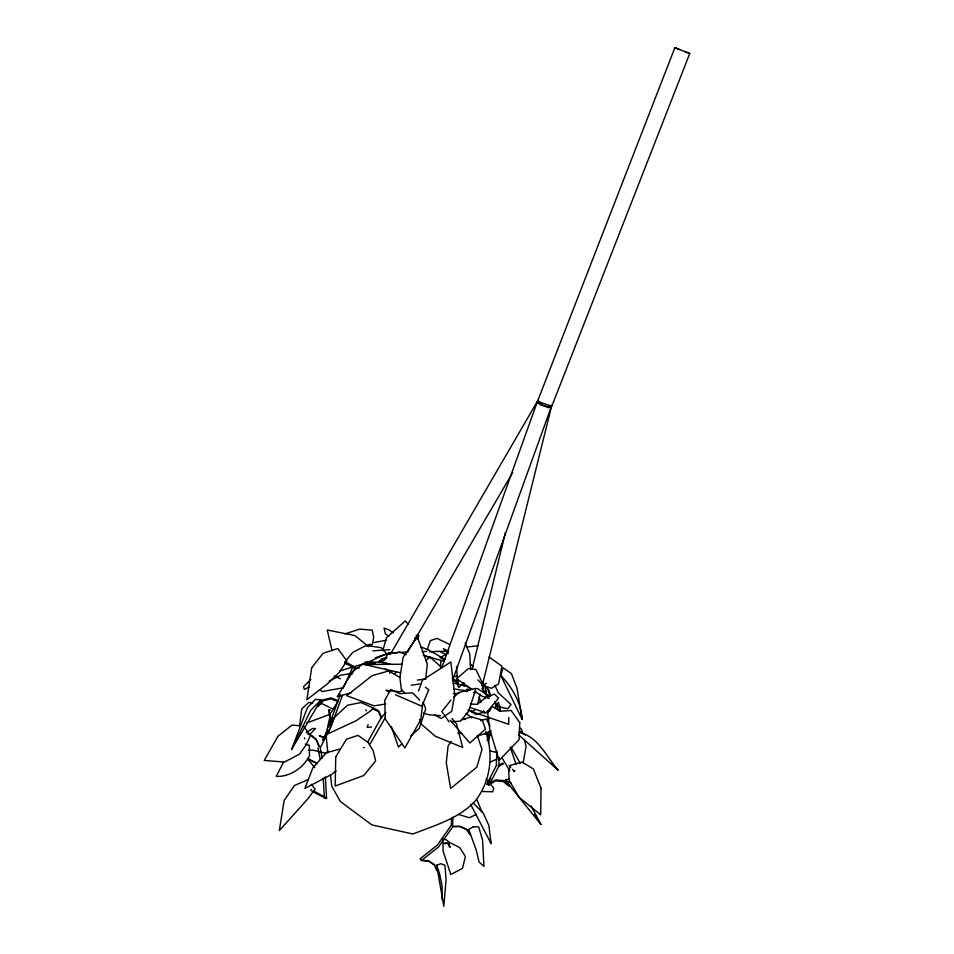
<?xml version="1.0" encoding="UTF-8"?>
<svg xmlns="http://www.w3.org/2000/svg" width="954" height="954" viewBox="0 0 954 954"><rect width="100%" height="100%" fill="white"/><g stroke="black" fill="none" stroke-linecap="round" stroke-linejoin="round"><path stroke-width="1.43" d="M442.107 899.61L442.107 886.147L439.603 873.852L436.67 865.242L440.748 863.716L444.934 865.23L446.09 879.469L443.825 906.3L436.67 865.242M508.78 717.444L508.72 724.324L470.716 711.267L476.058 714.486L484.429 711.851M451.576 818.222L451.23 825.377L437.337 845.113L420.13 858.779L421.346 860.591L438.578 846.913L452.506 827.154L452.983 817.137M496.974 751.192L496.271 765.716L486.731 784.283L489.14 785.047L498.87 766.122L499.288 757.512M440.498 667.406L440.915 660.24M425.699 679.176L427.285 663.984L417.303 636.855L403.148 657.27L399.881 677.578L401.431 690.159L404.627 692.592M422.777 703.336L420.75 719.626L404.854 748.008L385.261 718.946L384.736 700.367L390.723 689.492L399.798 693.665L412.629 692.831L419.736 700.176M299.604 725.6L301.798 708.798L308.786 702.43L312.948 702.883M499.347 710.933L499.92 706.842L498.274 702.347L494.864 707.701M414.453 641.303L415.097 637.296M487.518 736.428L488.245 732.064M487.136 740.531L488.591 731.778M488.424 743.154L490.511 730.573M330.334 710.134L329.082 709.895L328.975 710.563L330.621 724.408M523.114 763.009L526.083 746.362L524.223 739.29M326.28 733.209L330.394 714.606M466.589 691.817L467.305 688.919M472.242 668.647L505.417 532.57M477.596 704.362L480.112 694.238M482.259 685.568L551.817 405.223L548.478 406.762L541.133 405.283L537.185 402.278M382.816 650.735L386.346 637.821L405.283 620.899L408.133 624.274M427.32 649.722L430.23 640.683L437.027 638.381L448.976 644.165M310.873 790.747L311.326 789.375M500.719 675.277L503.223 667.86L511.427 673.631L517.068 688.347L522.077 719.292L500.719 675.277C512.179 687.476 521.027 702.216 522.077 719.292M328.51 726.996L340.375 694.381M330.144 724.861L332.433 718.147M368.101 724.718L367.171 727.437L371.583 727.008M291.614 749.498L307.343 707.868L315.297 699.354L321.093 699.866L291.614 749.498L310.622 710.408L321.093 699.866M441.738 667.776L537.496 401.324L551.507 406.177L452.482 680.5M418.52 690.994L422.419 680.226L450.825 661.993L454.724 694.476L451.731 711.255L441.177 718.505L434.774 715.047M537.651 401.002L674.872 47.7L689.754 53.496L551.937 405.903M417.292 639.311L418.889 635.316L416.182 635.245M485.288 734.461L486.099 732.469M349.212 676.863L350.404 674.216M342.486 695.287L330.74 727.461L320.15 747.9L322.202 758.048M352.098 674.096L355.091 667.466L353.111 666.369L343.404 687.715M488.078 783.389L490.809 778.082M283.505 762.306L276.231 776.365C289.742 777.14 303.599 767.72 309.478 755.795L309.358 745.384L305.28 744.132M322.416 740.256L327.699 730.037M367.564 742.307L381.051 717.921L385.869 712.495M370.045 744.001L385.464 717.42M390.222 654.551L537.925 400.406L541.443 404.317L548.037 407.668L551.078 407.084M394.491 674.335L396.005 671.771M407.298 652.488L512.68 472.612M379.048 662.684L381.314 658.999L386.966 657.437M382.184 661.48L383.699 659.023L386.525 658.248M330.716 713.163L337.573 702.049M451.123 741.318L448.082 746.004L446.281 762.675L450.598 788.481L476.917 767.076L481.985 749.355L477.262 735.451M484.823 698.614L486.385 696.587M346.171 660.395L352.801 652.381L366.062 645.5L381.218 647.683L386.823 653.919L392.034 652.357L382.733 655.434L366.646 662.935L339.552 671.008M489.33 735.725L491.31 733.507M514.182 771.643L514.945 770.868M310.801 679.546L303.503 686.749L304.421 689.42L309.203 686.916M450.944 700.069L441.833 711.541L443.336 713.616M453.901 697.207L458.814 692.449L476.094 688.323L468.641 711.29L460.436 721.176L451.85 721.677M425.83 660.776L429.92 656.877L441.905 667.717M464.097 682.551L458.886 687.476L457.944 686.188L456.501 666.619M401.729 744.072L398.426 747.03L391.378 726.554M410.518 736.178L419.307 728.296L425.734 708.798L423.099 702.239M336.118 770.772L331.789 774.338L304.875 788.457L312.9 767.743L326.459 752.742L339.851 749.057M475.414 709.537L473.184 711.231L467.782 710.265M402.54 690.004L400.179 691.769L386 690.302L389.578 691.984M389.471 673.142L391.677 671.592L387.121 671.056L385.488 668.766M441.082 657.366L447.986 652.786M306.258 732.577L312.507 728.546L315.524 728.558L310.455 733.829L307.534 733.96M488.52 784.021L495.4 779.967L503.569 780.563L509.71 785.559L509.042 786.263L503.14 781.445L495.555 780.885L488.937 784.796M488.078 719.137L489.056 718.624L486.731 719.924L490.106 726.066M329.225 681.037L340.685 675.217L350.297 673.631M502.841 763.081L498.06 765.454L498.87 766.122L503.473 763.832M476.344 814.346L469.451 817.757L458.373 814.406M486.337 683.35L484.525 684.221L486.612 695.693M328.379 751.43L324.825 753.111L313.413 750.214L308.273 750.297M307.844 779.704L294.416 785.547L284.161 800.406L279.319 830.588L307.224 799.559L315.094 789.137L311.266 784.331M490.094 762.079L496.891 759.181M367.552 645.309L370.2 644.188M375.339 657.807L389.077 653.12L407.74 651.904M531.128 805.975L540.87 824.375L505.322 780.229L509.245 778.679M306.592 723.013L328.951 714.725M477.549 736.178L491.071 731.253M480.697 720.83L486.051 718.958M454.605 676.744L457.264 675.814M334.866 708.023L332.338 708.858L322.667 703.945L318.505 703.492M344.966 633.909L359.73 629.103L372.251 630.165L373.694 637.236L372.334 644.63L366.491 645.81M450.538 846.949L449.561 847.259L448.225 843.67L444.314 843.467M461.354 719.876L471.526 716.895L482.247 720.02L485.491 729.035L469.845 742.999L450.193 720.222M351.501 692.664L337.179 696.718L352.706 671.509L365.942 661.802L375.793 662.601M363.343 747.709L364.189 747.542M374.171 642.507L386.561 640.146M400.453 672.773L364.464 664.521L378.428 661.897L387.562 663.626M390.246 653.836L387.562 654.325L384.402 660.335L379.167 661.194L390.639 664.306M392.929 653.347L399.631 652.131L406.309 654.682M465.349 690.505L471.109 689.468L467.055 686.32L452.959 683.004M359.312 667.86L356.796 668.301L351.454 665.928M343.345 687.774L321.915 691.59L320.258 689.694M385.607 704.016L374.016 705.865L346.684 695.669L372.096 675.67L388.683 670.948L399.917 677.471M411.234 685.222L420.893 683.827M417.292 680.083L424.566 679.105M372.847 650.843L389.745 649.662M466.53 647.015L478.145 645.834M439.603 651.522L446.889 651.081M453.281 693.689L459.041 693.367M473.422 692.58L476.308 692.413M429.491 651.809L439.877 651.32L446.293 654.945M422.133 651.534L426.45 651.415M364.464 664.521L402.445 664.222M452.876 826.379L460.174 826.295L467.007 829.467L470.549 834.583M453.078 826.665L460.09 826.581L466.434 829.527L469.857 834.452M487.22 710.968L489.879 711.004M482.497 791.522L492.777 791.796L493.707 788.052L486.051 779.072M470.501 704.064L477.179 704.302L485.419 697.732L494.47 694.083L498.548 698.089L486.23 712.948L470.048 707.486M462.249 719.34L465.194 719.447M444.946 842.99L449.155 843.217M457.765 733.173L461.7 733.387M370.665 662.219L375.888 662.553M440.557 715.643L429.061 714.808L423.516 713.055M300.677 725.815L291.972 725.088L277.852 736.393L264.246 760.445L284.507 762.067L299.532 754.089L306.317 744.585L310.277 735.665L303.587 726.054M421.501 860.162L428.847 860.89L435.024 865.016M421.561 860.544L428.632 861.247L434.368 865.075L436.741 870.668M442.93 839.21L445.995 839.627L449.787 842.573L459.852 847.677L465.421 856.561L462.475 868.414L450.789 874.484L443.061 850.992L442.954 840.677M453.842 688.895L467.877 691.09M518.821 732.362C537.77 736.059 546.523 756.629 557.947 770.033L518.439 734.675M312.113 791.426L326.602 798.665L325.374 776.902M499.562 706.938L507.659 708.774L511.022 704.481L498.262 692.783L494.935 685.318M490.583 751.036L497.165 752.563M423.385 655.338L444.445 661.432M489.187 698.435L482.187 696.301L474.853 691.28M486.039 686.51L491.465 688.287L498.596 683.899L501.923 666.202L489.08 656.984M338.479 700.761L331.05 697.934L322.953 699.89L317.491 705.853L318.159 706.437L323.418 700.701L330.943 698.877L338.086 701.607M325.052 737.776L319.244 735.772L324.265 737.728M674.872 47.7L679.618 49.56M684.996 51.635L689.754 53.496M423.6 655.303L430.111 657.878M420.738 646.872L428.871 650.115L445.291 659.524M395.528 694.786L421.775 706.175L428.787 689.802L425.401 687.25M344.776 662.958L347.447 664.151M334.246 676.004L340.447 678.783M372.454 707.689L378.523 710.635L381.683 717.384M372.692 708.81L378.333 711.553L381.373 718.052M505.322 780.229L511.439 783.353M308.19 759.026L316.955 763.498M307.474 758.49L317.491 763.605M448.642 651.379L443.36 648.637L448.273 653.681M439.913 657.413L443.837 659.548M313.103 790.604L325.421 797.437M344.752 661.492L354.697 667.037M344.847 662.863L353.552 667.705M477.501 688.514L489.629 696.635M452.16 678.067L458.206 682.086M461.843 684.495L464.264 686.105M472.409 689.611L456.537 678.759L468.557 668.492L475.855 669.529L481.567 681.144L483.916 692.318L489.76 696.563M519.465 730.931L525.404 735.009M393.298 632.907L389.005 629.855L384.045 628.09L385.356 633.694L388.624 636.366M452.53 679.391L458.147 683.851M466.041 713.258L471.753 717.909M368.614 646.669L354.971 635.567L327.246 629.998L332.004 650.616M311.135 735.14L316.227 739.314L319.22 746.374M311.517 735.975L316.239 739.851L319.125 746.648M519.477 727.616L521.611 729.381L522.72 733.626M470.143 663.948L473.399 666.679M473.208 802.922L483.392 813.404L488.925 825.604L491.071 843.574L470.632 804.317M482.104 683.136L488.877 690.136L490.583 695.561M477.871 679.844L481.913 684.03L483.106 687.262L482.843 681.967M551.961 763.617L557.947 770.033M509.066 765.311L510.772 767.29M512.477 769.282L514.182 771.273M451.922 718.434L456.525 723.931L462.678 747.435L435.203 736.178L420.631 723.597L419.474 719.483M307.438 758.728L314.796 767.696M494.577 701.584L499.705 708.142L500.051 710.611M487.482 696.48L481.889 688.204M444.087 714.641L448.988 721.844M534.586 814.406L540.87 824.375M509.758 770.844L501.852 757.559M511.153 747.221L520.264 763.438M365.907 709.788L366.384 710.837M510.187 747.089L516.09 764.273M465.182 643.056L469.738 653.86L470.632 669.72M476.988 799.869L481.913 811.806M495.233 702.621L498.465 710.575M448.428 842.632L449.811 846.365M479.206 697.112L480.923 702.573M483.487 710.766L484.346 713.497M487.291 687.56L489.414 694.429M485.753 731.575C493.671 754.888 490.773 781.386 475.247 800.966C458.695 818.759 434.869 825.329 412.927 833.999L371.893 824.924L340.304 801.443L331.849 786.394L330.418 774.672M489.927 839.413L491.071 843.574M317.885 747.841L320.234 759.42M304.457 737.895L304.648 738.873M485.729 690.267L486.504 694.56M329.082 709.895L330.573 722.357M326.256 737.442L327.842 752.873M323.227 778.178L324.432 798.248M541.013 788.171L540.703 814.823L519.214 797.413L509.197 780.467L508.744 771.559L510.676 765.251L521.969 762.019L533.369 768.948L541.013 788.171M335.736 756.951L335.176 786.013L363.772 775.519L375.637 760.875L373.145 750.595L367.862 742.224L358 735.391L346.481 739.183L335.736 756.951M519.739 722.643L519.143 739.612L499.085 760.469L489.7 729.178L487.721 713.222L492.192 706.461L500.492 711.255L511.141 710.491L519.739 722.643M311.684 667.776L306.89 699.687L327.329 683.946L339.397 672.284L346.898 660.848L337.716 648.565L323.06 653.299L311.684 667.776M334.162 717.694L327.639 733.96L356.069 720.759L371.034 710.599L372.99 707.904L361.065 702.526L347.506 705.209L334.162 717.694M473.434 826.736L468.736 829.431L476.165 849.871L479.099 862.022L483.94 866.411L482.581 840.021L478.693 826.939L473.434 826.736"/></g></svg>
